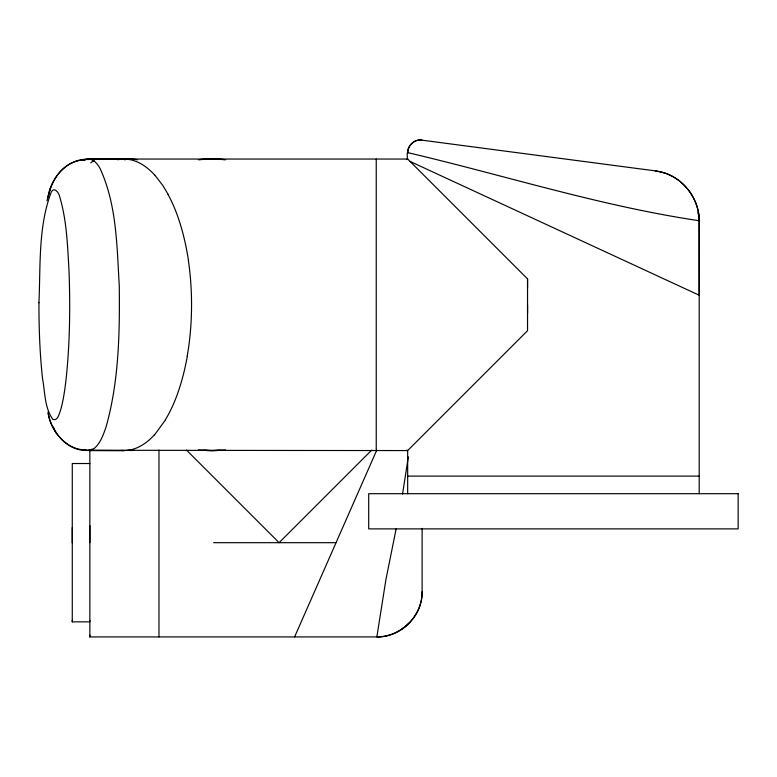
<?xml version="1.0" encoding="UTF-8"?>
<svg xmlns="http://www.w3.org/2000/svg" width="777" height="777" viewBox="0 0 777 777"><rect width="100%" height="100%" fill="white"/><g stroke="black" fill="none" stroke-linecap="round" stroke-linejoin="round"><path stroke-width="1.17" d="M89.86 620.396L89.86 621.853L72.271 621.853L72.271 620.396M72.271 542.686L72.271 527.564M422.115 591.695C422.649 615.889 401.068 637.47 376.874 636.926L89.86 636.926L89.86 635.197M89.86 542.686L89.86 525.757M527.544 313.432L527.544 304.807M527.544 287.548L527.544 278.924L407.663 159.042L90.88 159.042L88.092 159.586A153.564 34.101 -87.7 0 0 87.898 159.635M407.663 159.042C405.409 149.98 411.596 138.568 421.93 140.161L655.477 170.901C681.05 173.912 700.728 198.397 699.193 223.912L699.193 493.696M408.343 152.807C405.895 146.736 415.161 138.423 421.921 140.151M422.115 528.389L422.115 591.656C422.465 615.908 400.961 636.907 376.874 636.926L376.962 636.314M377 636.042L385.926 579.516L396.163 528.69M408.333 456.915L402.535 494.104M187.179 356.381L188.325 349.32A133.43 56.031 -90 0 0 188.345 260.285M48.281 195.853C51.583 175.825 69.541 156.935 90.87 159.382C94.998 160.713 97.698 164.462 99.844 168.017C116.871 204.526 116.89 246.29 119.269 285.781C119.794 333.012 118.959 381.216 106.051 426.971C103.37 434.596 100.641 442.939 94.318 448.378C73.3 457.342 50.981 433.692 48.281 413.762M47.941 197.445C51.078 181.216 61.568 164.044 78.885 160.654M46.979 200.767L50.728 187.51M294.6 636.887L376.69 450.31M165.452 419.949L154.574 434.848M371.727 450.068L279.108 542.686L186.49 450.068M407.663 493.696L407.663 450.573L527.544 330.691L527.544 278.924M402.136 629.04L409.207 623.173M83.819 160.489L87.403 159.139L124.097 159.042L89.384 159.081M79.924 160.46L84.062 159.712M79.953 160.46L87.403 159.139M198.397 159.673L212.004 159.042L225.621 159.673M225.621 449.941L212.004 450.573L198.397 449.941M88.84 450.272L407.663 450.573M89.86 463.519L72.271 463.519L72.271 621.853M407.663 476.107L699.193 476.107M213.607 542.686L336.043 542.686M89.384 450.534L124.097 450.573L87.403 450.485L84.334 449.417M663.645 172.708L663.772 172.727C684.314 179.001 699.232 199.242 699.125 220.726L699.193 295.221L410.042 161.422M84.052 449.902C64.384 448.659 51.078 430.312 47.941 412.179M698.125 220.522L699.193 220.736L698.222 212.208L699.125 220.726C600.485 206.051 504.729 175.427 407.702 152.613M655.341 170.882L663.772 172.727M154.574 174.767L162.84 185.499L167.978 194.114M56.507 433.634L53.215 427.097L54.089 428.885M406.857 159.042L406.857 159.635M406.857 449.99L406.857 450.573M376.243 159.042L376.243 450.573M158.974 450.009L158.974 636.926M89.86 449.97L89.86 636.926M124.475 159.79A174.223 73.164 90 0 1 137.48 159.79M134.227 450.339A174.223 73.164 90 0 1 127.719 450.339M93.075 449.98A152.69 33.829 87.9 0 1 90.88 450.573M90.783 162.879A150.738 33.518 -85.4 0 1 94.153 160.528M187.276 356.478A147.504 61.946 90 0 1 165.394 419.735M154.545 434.731A174.398 73.242 90 0 1 120.95 450.359M117.822 159.732A174.398 73.242 -90 0 1 154.545 174.893M167.929 194.289A146.406 61.48 90 0 1 188.432 260.198M219.153 450.398A145.765 145.765 0 0 1 204.856 450.398M198.912 159.635A145.765 145.765 0 0 1 225.107 159.635M220.814 450.31A290.986 205.759 -90 0 1 203.215 450.31M38.937 302.787C38.918 328.03 39.792 353.302 42.512 378.409C45.105 391.997 44.435 407.935 52.953 419.483C57.964 421.134 59.256 413.325 60.635 409.926C63.413 400.262 64.744 390.268 65.958 380.312C69.911 343.978 70.338 307.323 69.017 270.823C67.541 246.163 66.88 220.969 59.8 197.125C59.246 193.415 54.565 186.179 51.292 191.958C38.054 226.962 40.618 265.938 38.937 302.787M738.15 493.696L368.706 493.696L368.706 528.884L738.15 528.884L738.15 493.696"/></g></svg>
